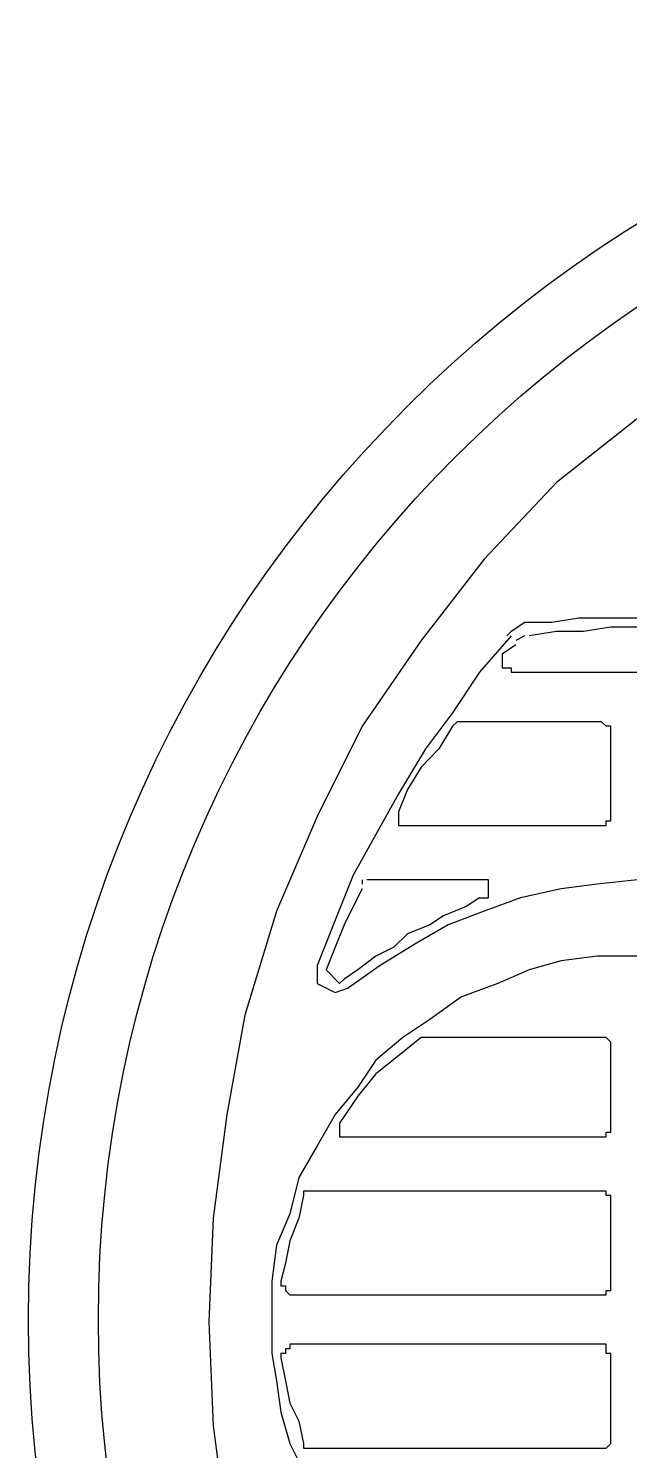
# Model space of a CAD drawing. Extents: x -14808 to 281570, y -29214 to 19989.
# Drawn here: x 309.2 to 369.4, y 10421.3 to 10564 of the extents above; entities that cross this region are included whole.
import ezdxf

# ---------------------------------------------------------------- set-up
doc = ezdxf.new("R2010")
doc.units = 0
doc.header["$LTSCALE"] = 0.25
doc.layers.add('PW-EQPM', color=31, linetype='Continuous')

# ---------------------------------------------------------------- blocks, each defined once
blk = doc.blocks.new('P-10 Top')
blk.add_lwpolyline([(-156.24, 121.77), (-169.82, 120.87), (-182.04, 119.05), (-194.26, 115.89), (-204.68, 112.27), (-214.64, 107.26), (-223.7, 101.39), (-232.3, 94.61), (-239.54, 86.91), (-245.88, 78.75), (-251.78, 70.15), (-256.3, 61.08), (-260.38, 51.59), (-263.54, 41.16), (-265.36, 31.2), (-266.72, 20.78), (-267.16, 10.39), (-266.72, -0.04), (-265.36, -10.46)])
at = {"color": 8}
for points in [[(-235.48, 80.57), (-236.84, 79.67), (-237.28, 79.21)], [(-235.48, 80.57), (-236.84, 79.67), (-237.28, 79.21)], [(-156.24, 29.41), (-158.04, 34.82), (-159.86, 40.27), (-163.02, 45.25), (-165.74, 50.23), (-168.92, 54.74), (-172.98, 59.29), (-177.06, 62.91), (-181.6, 66.53), (-186.12, 70.15), (-191.1, 72.87), (-196.08, 75.13), (-201.52, 77.38), (-206.94, 79.21), (-212.38, 80.11), (-218.26, 81), (-224.16, 81), (-227.32, 81), (-230.04, 81), (-232.76, 80.57), (-235.48, 80.57)], [(-156.24, 29.41), (-158.04, 34.82), (-159.86, 40.27), (-163.02, 45.25), (-165.74, 50.23), (-168.92, 54.74), (-172.98, 59.29), (-177.06, 62.91), (-181.6, 66.53), (-186.12, 70.15), (-191.1, 72.87), (-196.08, 75.13), (-201.52, 77.38), (-206.94, 79.21), (-212.38, 80.11), (-218.26, 81), (-224.16, 81), (-227.32, 81), (-230.04, 81), (-232.76, 80.57), (-235.48, 80.57)], [(-206.04, 77.38), (-208.3, 78.31), (-210.12, 78.75), (-212.84, 79.21), (-215.1, 79.67), (-217.36, 79.67), (-219.62, 79.67), (-222.34, 80.11), (-224.16, 80.11), (-226.86, 80.11), (-229.58, 79.67), (-232.3, 79.67), (-235.02, 79.21)], [(-206.04, 77.38), (-208.3, 78.31), (-210.12, 78.75), (-212.84, 79.21), (-215.1, 79.67), (-217.36, 79.67), (-219.62, 79.67), (-222.34, 80.11), (-224.16, 80.11), (-226.86, 80.11), (-229.58, 79.67), (-232.3, 79.67), (-235.02, 79.21)], [(-236.84, 79.21), (-240, 75.59), (-242.72, 71.51), (-245.44, 67.89), (-248.14, 63.37), (-250.42, 59.29), (-252.68, 55.21), (-254.48, 50.69), (-256.3, 46.14)], [(-236.84, 79.21), (-240, 75.59), (-242.72, 71.51), (-245.44, 67.89), (-248.14, 63.37), (-250.42, 59.29), (-252.68, 55.21), (-254.48, 50.69), (-256.3, 46.14)], [(-235.48, 79.21), (-236.38, 78.75)], [(-235.48, 79.21), (-236.38, 78.75)], [(-236.38, 78.31), (-237.74, 77.38)], [(-236.38, 78.31), (-237.74, 77.38)], [(-237.74, 77.38), (-237.74, 77.38), (-237.74, 77.38), (-237.74, 76.95), (-237.74, 76.95), (-237.74, 76.95), (-237.74, 76.95), (-237.74, 76.95), (-237.74, 76.49), (-237.74, 76.49), (-237.74, 76.02), (-237.74, 76.02), (-237.74, 76.02), (-237.74, 76.02), (-237.28, 76.02), (-237.28, 76.02), (-237.28, 76.02), (-236.84, 76.02), (-236.84, 75.59), (-236.84, 75.59), (-236.84, 75.59), (-236.84, 75.59)], [(-236.84, 75.59), (-206.5, 75.59)], [(-242.72, 70.15), (-244.08, 67.89), (-245.88, 66.06), (-247.24, 63.81), (-248.14, 61.55)], [(-242.72, 70.15), (-244.08, 67.89), (-245.88, 66.06), (-247.24, 63.81), (-248.14, 61.55)], [(-242.26, 70.61), (-242.26, 70.61), (-242.26, 70.61), (-242.72, 70.15)], [(-242.72, 70.15), (-242.72, 70.15), (-242.72, 70.15)], [(-242.72, 70.15), (-242.72, 70.15), (-242.72, 70.15), (-242.72, 70.15), (-242.72, 70.15)], [(-228.22, 70.61), (-242.26, 70.61)], [(-226.86, 69.25), (-226.86, 69.25), (-226.86, 69.68), (-226.86, 69.68), (-226.86, 69.68), (-226.86, 70.15), (-227.32, 70.15), (-227.32, 70.15), (-227.32, 70.15), (-227.32, 70.15), (-227.32, 70.15), (-227.32, 70.15), (-227.32, 70.15), (-227.78, 70.61), (-227.78, 70.61), (-228.22, 70.61)], [(-226.86, 61.08), (-226.86, 69.25)], [(-248.14, 61.55), (-248.14, 61.55), (-248.14, 61.08), (-248.14, 61.08), (-248.14, 61.08), (-248.14, 61.08), (-248.14, 61.08), (-248.14, 60.65), (-248.14, 60.65), (-248.14, 60.65), (-248.14, 60.65), (-248.14, 60.65), (-248.14, 60.19), (-248.14, 60.19), (-247.7, 60.19), (-247.7, 60.19), (-247.7, 60.19), (-247.24, 60.19), (-247.24, 60.19)], [(-247.24, 60.19), (-228.22, 60.19)], [(-228.22, 60.19), (-227.78, 60.19), (-227.78, 60.19), (-227.32, 60.19), (-227.32, 60.19), (-227.32, 60.19), (-227.32, 60.19), (-227.32, 60.19), (-227.32, 60.65), (-227.32, 60.65), (-226.86, 60.65), (-226.86, 60.65), (-226.86, 60.65), (-226.86, 60.65), (-226.86, 61.08), (-226.86, 61.08)], [(-224.16, 54.74), (-228.22, 54.31), (-231.84, 53.85), (-235.92, 52.95), (-239.54, 51.59), (-243.16, 50.23), (-246.34, 48.4), (-249.96, 46.14), (-253.14, 43.89)], [(-224.16, 54.74), (-228.22, 54.31), (-231.84, 53.85), (-235.92, 52.95), (-239.54, 51.59), (-243.16, 50.23), (-246.34, 48.4), (-249.96, 46.14), (-253.14, 43.89)], [(-251.78, 54.74), (-251.78, 54.74), (-251.78, 54.74), (-251.78, 54.74), (-251.78, 54.31), (-251.78, 54.31)], [(-251.78, 54.74), (-251.78, 54.74)], [(-251.78, 54.31), (-251.78, 54.31)], [(-250.86, 54.74), (-250.86, 54.74), (-251.32, 54.74), (-251.32, 54.74), (-251.32, 54.74), (-251.32, 54.74)], [(-240, 54.74), (-250.86, 54.74)], [(-240, 52.95), (-239.54, 52.95), (-239.54, 52.95), (-239.54, 52.95), (-239.1, 52.95), (-239.1, 52.95), (-239.1, 52.95), (-239.1, 53.38), (-239.1, 53.38), (-239.1, 53.85), (-239.1, 53.85), (-239.1, 53.85), (-239.1, 53.85), (-239.1, 53.85), (-239.1, 54.31), (-239.1, 54.31), (-239.1, 54.31), (-239.1, 54.74), (-239.54, 54.74), (-239.54, 54.74), (-239.54, 54.74), (-240, 54.74), (-240, 54.74), (-240, 54.74), (-240, 54.74)], [(-251.78, 53.85), (-252.68, 52.05), (-253.58, 50.23), (-254.48, 47.97), (-255.4, 45.71)], [(-251.78, 53.85), (-252.68, 52.05), (-253.58, 50.23), (-254.48, 47.97), (-255.4, 45.71)], [(-240, 52.95), (-241.36, 52.05), (-243.62, 51.12), (-244.98, 50.23), (-247.24, 49.33), (-248.6, 47.97), (-250.42, 47.07), (-252.22, 45.71), (-253.58, 44.78)], [(-240, 52.95), (-241.36, 52.05), (-243.62, 51.12), (-244.98, 50.23), (-247.24, 49.33), (-248.6, 47.97), (-250.42, 47.07), (-252.22, 45.71), (-253.58, 44.78)], [(-224.16, 47.07), (-228.22, 47.07), (-231.84, 46.61), (-235.02, 45.71), (-238.18, 44.35), (-241.82, 42.99), (-244.98, 40.73), (-247.7, 38.91), (-250.42, 36.65), (-252.22, 33.93), (-254.48, 31.2), (-256.3, 28.05), (-258.12, 24.86), (-259.02, 21.24), (-260.38, 18.09), (-260.82, 14.47), (-260.82, 10.39), (-260.82, 7.2), (-260.38, 4.48), (-259.92, 1.32), (-259.02, -1.83), (-257.66, -4.55)], [(-224.16, 47.07), (-228.22, 47.07), (-231.84, 46.61), (-235.02, 45.71), (-238.18, 44.35), (-241.82, 42.99), (-244.98, 40.73), (-247.7, 38.91), (-250.42, 36.65), (-252.22, 33.93), (-254.48, 31.2), (-256.3, 28.05), (-258.12, 24.86), (-259.02, 21.24), (-260.38, 18.09), (-260.82, 14.47), (-260.82, 10.39), (-260.82, 7.2), (-260.38, 4.48), (-259.92, 1.32), (-259.02, -1.83), (-257.66, -4.55)], [(-256.3, 46.14), (-256.3, 44.35), (-254.48, 43.42), (-253.14, 43.89)], [(-256.3, 46.14), (-256.3, 44.35), (-254.48, 43.42), (-253.14, 43.89)], [(-255.4, 45.71), (-254.04, 44.35), (-253.58, 44.78)], [(-255.4, 45.71), (-254.04, 44.35), (-253.58, 44.78)], [(-245.88, 38.91), (-248.14, 37.08), (-250.42, 35.29), (-252.22, 33.03), (-254.04, 30.31)], [(-245.88, 38.91), (-248.14, 37.08), (-250.42, 35.29), (-252.22, 33.03), (-254.04, 30.31)], [(-245.44, 38.91), (-245.44, 38.91), (-245.44, 38.91), (-245.44, 38.91), (-245.88, 38.91), (-245.88, 38.91)], [(-245.88, 38.91), (-245.88, 38.91)], [(-244.98, 38.91), (-244.98, 38.91), (-245.44, 38.91)], [(-244.98, 38.91), (-244.98, 38.91)], [(-228.22, 38.91), (-244.98, 38.91)], [(-226.86, 38.44), (-226.86, 38.44), (-226.86, 38.44), (-226.86, 38.44), (-226.86, 38.44), (-226.86, 38.44), (-227.32, 38.91), (-227.32, 38.91), (-227.32, 38.91), (-227.32, 38.91), (-227.32, 38.91), (-227.32, 38.91), (-227.32, 38.91), (-227.78, 38.91), (-227.78, 38.91), (-228.22, 38.91)], [(-226.86, 29.84), (-226.86, 38.44)], [(-254.04, 30.31), (-254.04, 30.31), (-254.04, 30.31), (-254.04, 30.31), (-254.04, 30.31), (-254.04, 29.84), (-254.04, 29.84), (-254.04, 29.41), (-254.04, 29.41), (-254.04, 29.41), (-254.04, 29.41), (-254.04, 29.41), (-254.04, 29.41), (-254.04, 28.95), (-253.58, 28.95), (-253.58, 28.95), (-253.58, 28.95), (-253.14, 28.95), (-253.14, 28.95), (-253.14, 28.95), (-253.14, 28.95), (-253.14, 28.95)], [(-253.14, 28.95), (-228.22, 28.95)], [(-228.22, 28.95), (-227.78, 28.95), (-227.78, 28.95), (-227.32, 28.95), (-227.32, 28.95), (-227.32, 28.95), (-227.32, 28.95), (-227.32, 28.95), (-227.32, 28.95), (-227.32, 29.41), (-226.86, 29.41), (-226.86, 29.41), (-226.86, 29.41), (-226.86, 29.41), (-226.86, 29.84), (-226.86, 29.84)], [(-257.66, 23.07), (-258.12, 20.78), (-259.02, 18.52), (-259.46, 16.26), (-259.92, 14.47)], [(-257.66, 23.07), (-258.12, 20.78), (-259.02, 18.52), (-259.46, 16.26), (-259.92, 14.47)], [(-257.2, 23.5), (-257.66, 23.5), (-257.66, 23.07), (-257.66, 23.07), (-257.66, 23.07)], [(-257.66, 23.07), (-257.66, 23.07), (-257.66, 23.07)], [(-256.76, 23.5), (-256.76, 23.5), (-256.76, 23.5), (-256.76, 23.5), (-257.2, 23.5), (-257.2, 23.5)], [(-257.2, 23.5), (-257.2, 23.5)], [(-228.22, 23.5), (-256.76, 23.5)], [(-226.86, 22.61), (-226.86, 22.61), (-226.86, 23.07), (-226.86, 23.07), (-226.86, 23.07), (-226.86, 23.07), (-227.32, 23.07), (-227.32, 23.07), (-227.32, 23.5), (-227.32, 23.5), (-227.32, 23.5), (-227.32, 23.5), (-227.32, 23.5), (-227.78, 23.5), (-227.78, 23.5), (-228.22, 23.5)], [(-226.86, 14.01), (-226.86, 22.61)], [(-259.92, 14.47), (-259.92, 14.01), (-259.92, 14.01), (-259.92, 14.01), (-259.92, 14.01), (-259.46, 14.01), (-259.46, 13.54), (-259.46, 13.54), (-259.46, 13.54), (-259.02, 13.11), (-259.02, 13.11), (-259.02, 13.11), (-259.02, 13.11), (-259.02, 13.11), (-259.02, 13.11), (-258.56, 13.11)], [(-258.56, 13.11), (-228.22, 13.11)], [(-228.22, 13.11), (-227.78, 13.11), (-227.78, 13.11), (-227.32, 13.11), (-227.32, 13.11), (-227.32, 13.11), (-227.32, 13.11), (-227.32, 13.11), (-227.32, 13.54), (-227.32, 13.54), (-226.86, 13.54), (-226.86, 14.01), (-226.86, 14.01), (-226.86, 14.01), (-226.86, 14.01), (-226.86, 14.01)], [(-258.56, 8.13), (-259.02, 8.13), (-259.02, 8.13), (-259.02, 8.13), (-259.02, 8.13), (-259.02, 7.67), (-259.02, 7.67), (-259.46, 7.67), (-259.46, 7.67), (-259.46, 7.2), (-259.46, 7.2), (-259.92, 7.2), (-259.92, 7.2), (-259.92, 7.2), (-259.92, 6.77), (-259.92, 6.77)], [(-228.22, 8.13), (-258.56, 8.13)], [(-226.86, 6.77), (-226.86, 7.2), (-226.86, 7.2), (-226.86, 7.2), (-226.86, 7.2), (-226.86, 7.2), (-227.32, 7.2), (-227.32, 7.67), (-227.32, 7.67), (-227.32, 7.67), (-227.32, 7.67), (-227.32, 8.13), (-227.32, 8.13), (-227.78, 8.13), (-227.78, 8.13), (-228.22, 8.13)], [(-259.92, 6.77), (-259.46, 4.48), (-259.02, 2.22), (-258.12, 0.43), (-257.66, -1.83)], [(-259.92, 6.77), (-259.46, 4.48), (-259.02, 2.22), (-258.12, 0.43), (-257.66, -1.83)], [(-226.86, -1.4), (-226.86, 6.77)], [(-228.22, -2.29), (-227.78, -2.29), (-227.78, -2.29), (-227.32, -2.29), (-227.32, -2.29), (-227.32, -2.29), (-227.32, -2.29), (-227.32, -2.29), (-227.32, -2.29), (-227.32, -2.29), (-226.86, -1.83), (-226.86, -1.83), (-226.86, -1.83), (-226.86, -1.4), (-226.86, -1.4), (-226.86, -1.4)], [(-257.66, -1.83), (-257.66, -2.29), (-257.66, -2.29), (-257.66, -2.29), (-257.2, -2.29)], [(-257.66, -1.83), (-257.66, -1.83), (-257.66, -1.83)], [(-257.2, -2.29), (-257.2, -2.29), (-256.76, -2.29), (-256.76, -2.29), (-256.76, -2.29)], [(-257.2, -2.29), (-257.2, -2.29)], [(-256.76, -2.29), (-228.22, -2.29)], [(-256.76, -2.29), (-256.76, -2.29)]]:
    blk.add_lwpolyline(points, dxfattribs=at)
for radius in [129.56, 122.56]:
    blk.add_circle((-155.67, 10.62), radius)

msp = doc.modelspace()

# ---------------------------------------------------------------- block references
at = {"layer": 'PW-EQPM'}
msp.add_blockref('P-10 Top', (594.41, 10423.87, 0), dxfattribs=at)

doc.saveas('drawing.dxf')
